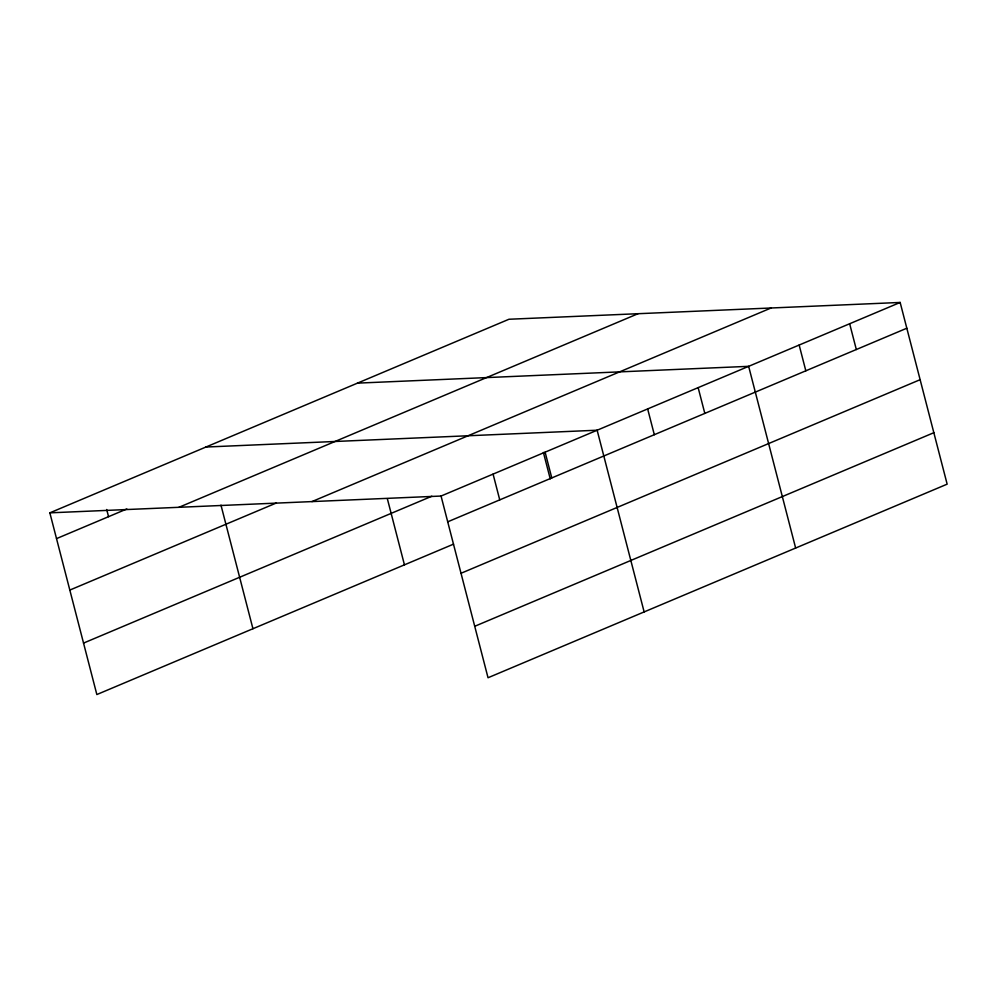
<?xml version="1.0" encoding="UTF-8"?>
<svg xmlns="http://www.w3.org/2000/svg" width="997" height="997" viewBox="0 0 997 997"><rect width="100%" height="100%" fill="white"/><g stroke="black" fill="none" stroke-linecap="round" stroke-linejoin="round"><path stroke-width="1.5" d="M49.85 512.844L508.969 319.252L900.154 302.452L947.15 484.156L488.032 677.748L441.048 496.045L49.85 512.844L96.846 694.548L453.548 544.138M56.517 538.617L126.831 508.969M178.949 507.299L638.055 313.706M69.827 590.074L276.418 502.962M311.949 501.591L771.067 307.998M83.536 643.09L431.826 496.232M441.048 496.045L900.154 302.452M447.715 521.817L906.821 328.225M461.025 573.275L920.131 379.683M474.734 626.29L933.84 432.698M357.449 383.135L748.647 366.335L795.643 548.038M205.943 447.03L597.141 430.218L644.137 611.921M849.656 323.751L856.323 349.523M799.158 345.037L805.825 370.822M698.149 387.634L704.817 413.406M647.651 408.932L654.319 434.704M545.11 452.164L551.777 477.937M543.402 452.439L550.244 478.896M493.079 474.111L499.746 499.883M387.335 498.662L404.446 564.838M220.973 505.143L252.939 628.721M106.691 509.517L108.548 516.683"/></g></svg>
